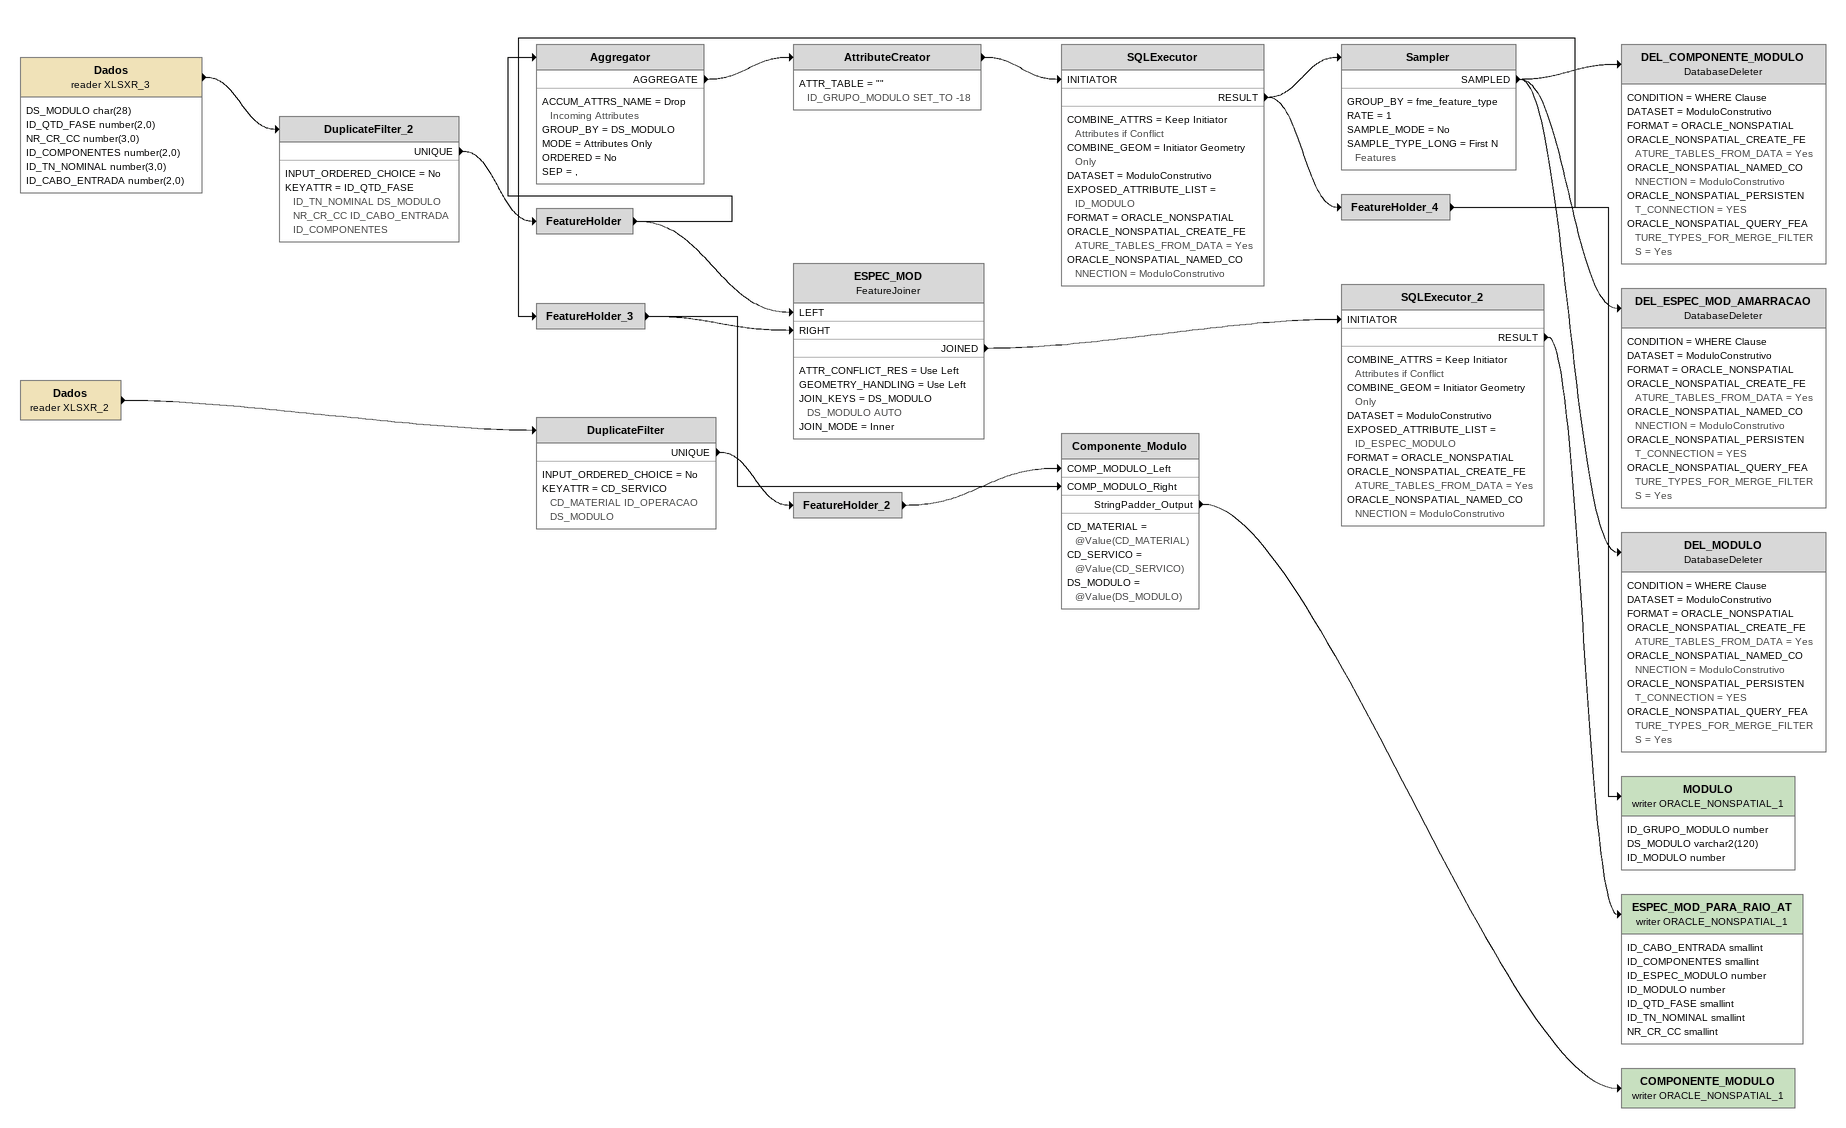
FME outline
Dados (reader XLSXR_3)
    attributes: DS_MODULO char(28), ID_QTD_FASE number(2,0), NR_CR_CC number(3,0), ID_COMPONENTES number(2,0), ID_TN_NOMINAL number(3,0), ID_CABO_ENTRADA number(2,0)
    -> DuplicateFilter_2
DuplicateFilter_2
    INPUT_ORDERED_CHOICE = No
    KEYATTR = ID_QTD_FASE ID_TN_NOMINAL DS_MODULO NR_CR_CC ID_CABO_ENTRADA ID_COMPONENTES
    UNIQUE -> FeatureHolder
FeatureHolder
    -> Aggregator
    -> ESPEC_MOD [LEFT]
Aggregator
    ACCUM_ATTRS_NAME = Drop Incoming Attributes
    GROUP_BY = DS_MODULO
    MODE = Attributes Only
    ORDERED = No
    SEP = ,
    AGGREGATE -> AttributeCreator
AttributeCreator
    ATTR_TABLE = "" ID_GRUPO_MODULO SET_TO -18
    -> SQLExecutor [INITIATOR]
SQLExecutor
    COMBINE_ATTRS = Keep Initiator Attributes if Conflict
    COMBINE_GEOM = Initiator Geometry Only
    DATASET = ModuloConstrutivo
    EXPOSED_ATTRIBUTE_LIST = ID_MODULO
    FORMAT = ORACLE_NONSPATIAL
    ORACLE_NONSPATIAL_CREATE_FEATURE_TABLES_FROM_DATA = Yes
    ORACLE_NONSPATIAL_NAMED_CONNECTION = ModuloConstrutivo
    RESULT -> Sampler
    RESULT -> FeatureHolder_4
Sampler
    GROUP_BY = fme_feature_type
    RATE = 1
    SAMPLE_MODE = No
    SAMPLE_TYPE_LONG = First N Features
    SAMPLED -> DEL_COMPONENTE_MODULO
    SAMPLED -> DEL_ESPEC_MOD_AMARRACAO
    SAMPLED -> DEL_MODULO
DEL_COMPONENTE_MODULO: DatabaseDeleter
    CONDITION = WHERE Clause
    DATASET = ModuloConstrutivo
    FORMAT = ORACLE_NONSPATIAL
    ORACLE_NONSPATIAL_CREATE_FEATURE_TABLES_FROM_DATA = Yes
    ORACLE_NONSPATIAL_NAMED_CONNECTION = ModuloConstrutivo
    ORACLE_NONSPATIAL_PERSISTENT_CONNECTION = YES
    ORACLE_NONSPATIAL_QUERY_FEATURE_TYPES_FOR_MERGE_FILTERS = Yes
DEL_ESPEC_MOD_AMARRACAO: DatabaseDeleter
    CONDITION = WHERE Clause
    DATASET = ModuloConstrutivo
    FORMAT = ORACLE_NONSPATIAL
    ORACLE_NONSPATIAL_CREATE_FEATURE_TABLES_FROM_DATA = Yes
    ORACLE_NONSPATIAL_NAMED_CONNECTION = ModuloConstrutivo
    ORACLE_NONSPATIAL_PERSISTENT_CONNECTION = YES
    ORACLE_NONSPATIAL_QUERY_FEATURE_TYPES_FOR_MERGE_FILTERS = Yes
DEL_MODULO: DatabaseDeleter
    CONDITION = WHERE Clause
    DATASET = ModuloConstrutivo
    FORMAT = ORACLE_NONSPATIAL
    ORACLE_NONSPATIAL_CREATE_FEATURE_TABLES_FROM_DATA = Yes
    ORACLE_NONSPATIAL_NAMED_CONNECTION = ModuloConstrutivo
    ORACLE_NONSPATIAL_PERSISTENT_CONNECTION = YES
    ORACLE_NONSPATIAL_QUERY_FEATURE_TYPES_FOR_MERGE_FILTERS = Yes
FeatureHolder_4
    -> MODULO (writer ORACLE_NONSPATIAL_1)
    -> FeatureHolder_3
MODULO (writer ORACLE_NONSPATIAL_1)
    attributes: ID_GRUPO_MODULO number, DS_MODULO varchar2(120), ID_MODULO number
FeatureHolder_3
    -> Componente_Modulo [COMP_MODULO_Right]
    -> ESPEC_MOD [RIGHT]
ESPEC_MOD: FeatureJoiner
    ATTR_CONFLICT_RES = Use Left
    GEOMETRY_HANDLING = Use Left
    JOIN_KEYS = DS_MODULO DS_MODULO AUTO
    JOIN_MODE = Inner
    JOINED -> SQLExecutor_2 [INITIATOR]
SQLExecutor_2
    COMBINE_ATTRS = Keep Initiator Attributes if Conflict
    COMBINE_GEOM = Initiator Geometry Only
    DATASET = ModuloConstrutivo
    EXPOSED_ATTRIBUTE_LIST = ID_ESPEC_MODULO
    FORMAT = ORACLE_NONSPATIAL
    ORACLE_NONSPATIAL_CREATE_FEATURE_TABLES_FROM_DATA = Yes
    ORACLE_NONSPATIAL_NAMED_CONNECTION = ModuloConstrutivo
    RESULT -> ESPEC_MOD_PARA_RAIO_AT (writer ORACLE_NONSPATIAL_1)
ESPEC_MOD_PARA_RAIO_AT (writer ORACLE_NONSPATIAL_1)
    attributes: ID_CABO_ENTRADA smallint, ID_COMPONENTES smallint, ID_ESPEC_MODULO number, ID_MODULO number, ID_QTD_FASE smallint, ID_TN_NOMINAL smallint, NR_CR_CC smallint
Dados (reader XLSXR_2)
    -> DuplicateFilter
DuplicateFilter
    INPUT_ORDERED_CHOICE = No
    KEYATTR = CD_SERVICO CD_MATERIAL ID_OPERACAO DS_MODULO
    UNIQUE -> FeatureHolder_2
FeatureHolder_2
    -> Componente_Modulo [COMP_MODULO_Left]
Componente_Modulo
    CD_MATERIAL = @Value(CD_MATERIAL)
    CD_SERVICO = @Value(CD_SERVICO)
    DS_MODULO = @Value(DS_MODULO)
    StringPadder_Output -> COMPONENTE_MODULO (writer ORACLE_NONSPATIAL_1)
COMPONENTE_MODULO (writer ORACLE_NONSPATIAL_1)
